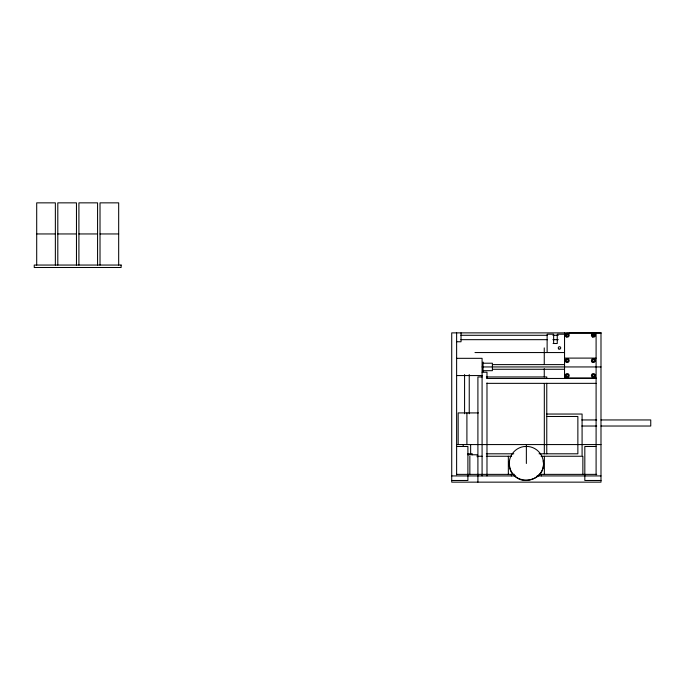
<?xml version="1.0" encoding="UTF-8"?>
<svg xmlns="http://www.w3.org/2000/svg" width="685" height="685" viewBox="0 0 685 685"><rect width="100%" height="100%" fill="white"/><g stroke="black" fill="none" stroke-linecap="round" stroke-linejoin="round"><path stroke-width="1.03" d="M509.452 460.911C508.921 465.672 510.077 470.749 513.305 474.371M36.699 233.953L55.357 233.953M57.805 233.953L76.463 233.953M78.912 233.953L97.57 233.953M100.019 233.953L118.676 233.953M568.952 333.021L600.993 333.021M567.754 334.212L557.256 334.212L557.256 343.51L553.078 343.51M591.9 334.212L593.998 334.212M460.902 335.29L547.555 335.29M552.898 335.29L558.249 335.29M460.902 339.666L547.555 339.666M552.898 339.666L558.249 339.666M456.621 341.755L461.031 341.755L461.031 332.876M474.979 352.552L564.543 352.552M564.543 358.101L596.096 358.101M456.621 358.324L482.086 358.324L482.086 475.929M483.071 363.213L492.395 363.213L492.395 370.679L483.071 370.679M492.395 364.608L564.543 364.608M482.086 366.946L600.993 366.946M492.395 369.275L564.543 369.275M482.086 372.229L486.984 372.229L486.984 378.642M456.621 375.56L482.086 375.56M482.146 376.955L477.907 376.955L477.907 482.146M486.341 376.955L546.767 376.955L546.767 378.582M564.543 377.966L596.096 377.966M486.984 378.454L596.096 378.454M486.984 383.352L596.096 383.352M478.43 412.918L458.162 412.918L458.162 444.471M546.767 414.04L582.087 414.04L582.087 456.253L541.081 456.253M546.767 416.489L577.866 416.489L577.866 453.804L539.052 453.804M581.805 419.948L596.729 419.948M600.993 419.948L650.75 419.948L650.75 426.027L600.993 426.027M581.805 426.027L596.729 426.027M456.621 444.565L600.993 444.565M456.775 446.492L467.898 446.492L467.898 480.485L451.723 480.485M595.941 446.492L584.819 446.492L584.819 480.485L600.993 480.485M467.872 453.804L472.29 453.804L472.29 454.78M486.341 453.804L513.75 453.804M467.932 454.78L477.188 454.78L477.188 456.844M477.907 456.253L482.12 456.253M486.333 456.253L511.644 456.253M456.621 474.371L514.589 474.371M539.198 474.371L596.729 474.371M451.723 475.929L515.659 475.929M537.057 475.929L600.993 475.929M514.486 475.604C524.813 487.095 545.782 476.803 543.359 461.596A17.108 17.108 0 0 0 528.246 446.492L523.785 446.577A17.108 17.108 0 0 0 509.357 461.596C506.746 486.692 546.895 485.888 543.265 460.911M596.096 332.876L596.096 474.859M582.866 456.253L582.866 474.371M564.543 332.876L564.543 378.454M553.643 343.51L553.643 334.212L547.127 334.212L547.127 352.552M546.767 383.309L546.767 453.804M544.258 347.903L544.258 364.497M544.258 368.65L544.258 376.955M544.318 383.6L544.318 453.804M544.37 456.253L544.37 474.371M541.338 474.371L541.338 475.929M526.363 444.565L526.363 463.488M511.378 474.371L511.378 475.929M508.347 456.253L508.347 474.371M486.984 382.915L486.984 475.929M483.071 362.057L483.071 371.827M470.638 444.471L470.638 453.804M469.85 456.253L469.85 474.371M469.242 374.567L469.242 413.757M466.905 412.918L466.905 444.471M464.576 374.567L464.576 413.757M463.171 444.471L463.171 446.543M456.621 332.876L456.621 474.868M118.676 265.052L118.676 202.854L100.019 202.854L100.019 265.052M97.57 265.052L97.57 202.854L78.912 202.854L78.912 265.052M76.463 265.052L76.463 202.854L57.805 202.854L57.805 265.052M55.357 265.052L55.357 202.854L36.699 202.854L36.699 265.052M592.422 336.66A1.224 1.224 0 0 1 594.708 336.044M121.125 265.052L34.25 265.052L34.25 267.501L121.125 267.501L121.125 265.052M600.993 332.893L451.723 332.876L451.723 482.146L600.993 482.146L600.993 332.876M558.874 348.982A1.224 1.224 0 0 0 560.715 347.92A1.224 1.224 0 0 0 558.874 346.858A1.224 1.224 0 0 0 558.874 348.982M566.752 336.061A0.976 0.976 0 0 0 568.216 335.213A0.976 0.976 0 0 0 566.752 334.357A0.976 0.976 0 0 0 566.752 336.061M592.885 336.061A0.976 0.976 0 0 0 594.357 335.213A0.976 0.976 0 0 0 592.885 334.357A0.976 0.976 0 0 0 592.885 336.061M592.397 377.212A1.961 1.961 0 0 0 595.333 375.517A1.961 1.961 0 0 0 592.397 373.822A1.961 1.961 0 0 0 592.397 377.212M592.885 376.365A0.976 0.976 0 0 0 594.357 375.517A0.976 0.976 0 0 0 592.885 374.669A0.976 0.976 0 0 0 592.885 376.365M591.994 361.945A1.961 1.961 0 0 0 595.265 361.072A1.961 1.961 0 0 0 592.867 358.675A1.961 1.961 0 0 0 591.994 361.945M592.679 361.252A0.976 0.976 0 0 0 594.323 360.815A0.976 0.976 0 0 0 593.124 359.616A0.976 0.976 0 0 0 592.679 361.252M566.264 362.262A1.961 1.961 0 0 0 569.201 360.567A1.961 1.961 0 0 0 566.264 358.863A1.961 1.961 0 0 0 566.264 362.262M566.752 361.415A0.976 0.976 0 0 0 568.216 360.567A0.976 0.976 0 0 0 566.752 359.711A0.976 0.976 0 0 0 566.752 361.415M566.264 377.212A1.961 1.961 0 0 0 569.201 375.517A1.961 1.961 0 0 0 566.264 373.822A1.961 1.961 0 0 0 566.264 377.212M566.752 376.365A0.976 0.976 0 0 0 568.216 375.517A0.976 0.976 0 0 0 566.752 374.669A0.976 0.976 0 0 0 566.752 376.365M566.264 336.909A1.961 1.961 0 0 0 569.201 335.213A1.961 1.961 0 0 0 566.264 333.509A1.961 1.961 0 0 0 566.264 336.909M592.397 336.909A1.961 1.961 0 0 0 595.333 335.213A1.961 1.961 0 0 0 592.397 333.509A1.961 1.961 0 0 0 592.397 336.909"/></g></svg>
